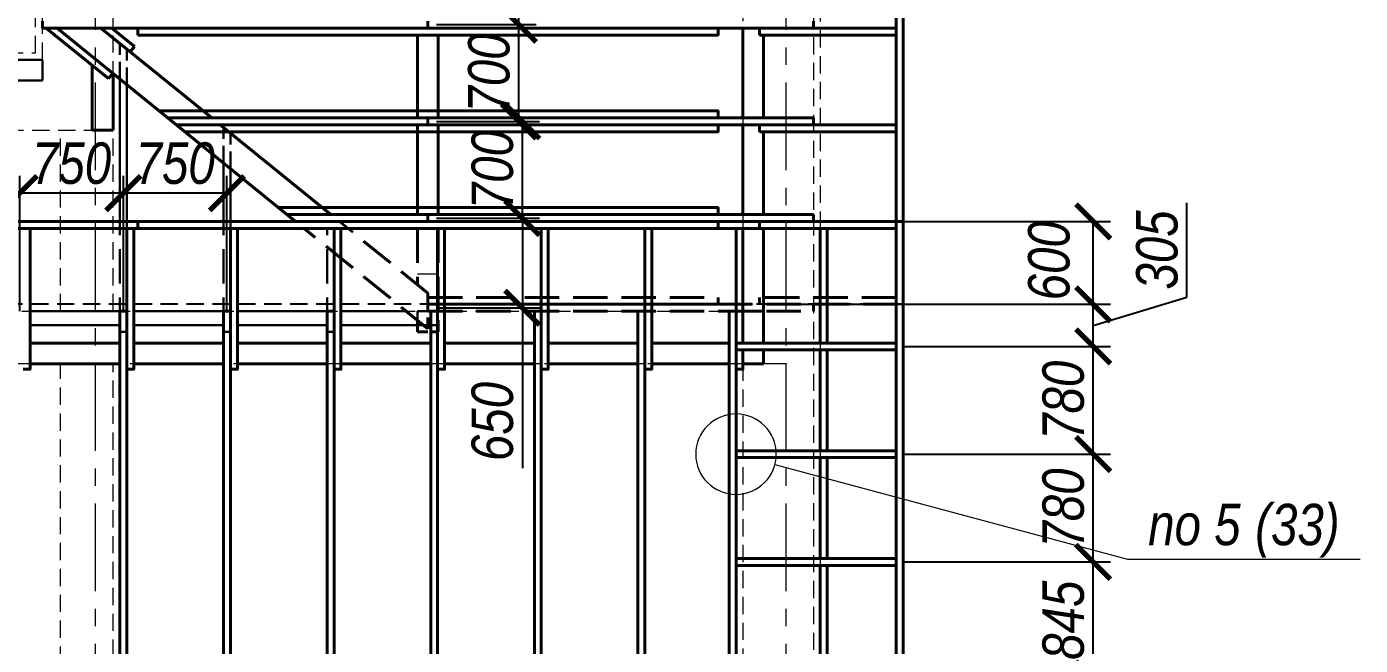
# Model space of a CAD drawing. Header units: millimetres. Extents: x 1582001 to 3303937, y 226471 to 491235.
# Drawn here: x 1766182 to 1775837, y 309108 to 313588 of the extents above; entities that cross this region are included whole.
import ezdxf

# ---------------------------------------------------------------- set-up
doc = ezdxf.new("R2010")
doc.units = ezdxf.units.MM
for name, pattern in [('CENTER', [50.8, 31.75, -6.35, 6.35, -6.35]), ('gost5', [7, 5, -2, 0]), ('HIDDEN', [0.375, 0.25, -0.125])]:
    doc.linetypes.add(name, pattern=pattern)
doc.layers.get('Defpoints').update_dxf_attribs({"color": 255, "lineweight": 30})
for name, color, linetype, lineweight in [('Кровля', 232, 'Continuous', 25), ('Оси', 251, 'CENTER', 9), ('Основная', 250, 'Continuous', 40), ('Пунктир', 253, 'HIDDEN', 18), ('Размеры', 7, 'Continuous', 18), ('Стены', 244, 'Continuous', 30), ('Стены несущие', 7, 'Continuous', 40), ('Утеплитель', 145, 'Continuous', 9)]:
    doc.layers.add(name, color=color, linetype=linetype, lineweight=lineweight)
doc.styles.get("Standard").update_dxf_attribs({"font": 'ARIALNI.TTF', "height": 300})
doc.dimstyles.new('ISO-25', dxfattribs={"dimscale": 100, "dimtxt": 2.5, "dimasz": 2.5, "dimexe": 1.25, "dimexo": 0.625, "dimtad": 1, "dimdec": 0, "dimtxsty": 'Standard', "dimblk": 'ARCHTICK', "dimcen": 2.5, "dimadec": 0, "dimazin": 0, "dimtfac": 1, "dimtdec": 0, "dimtmove": 0, "dimatfit": 3, "dimfxl": 0, "dimarcsym": 0})

# ---------------------------------------------------------------- blocks, each defined once
blk = doc.blocks.new('_ArchTick')
at = {"color": 0, "linetype": 'ByBlock', "const_width": 0.15}
blk.add_lwpolyline([(-0.5, -0.5), (0.5, 0.5)], dxfattribs=at)
blk = doc.blocks.new('*D1718')
at = {"layer": 'Defpoints', "color": 0, "lineweight": -3, "ltscale": 100, "transparency": 16777216}
for p in [(1772477.3, 311272.4), (1773902.9, 311272.4), (1772477.3, 310492.4)]:
    blk.add_point(p, dxfattribs=at)
at = {"layer": 'Размеры', "color": 0, "lineweight": -2, "ltscale": 100, "transparency": 16777216}
for p, q in [((1772539.8, 311272.4), (1774027.9, 311272.4)), ((1773902.9, 310492.4), (1773902.9, 311272.4)), ((1772539.8, 310492.4), (1774027.9, 310492.4))]:
    blk.add_line(p, q, dxfattribs=at)
at = {"layer": 'Размеры', "color": 0, "lineweight": -2, "ltscale": 100, "transparency": 16777216, "xscale": 250, "yscale": 250, "zscale": 250}
for p, rotation in [((1773902.9, 311272.4), 90), ((1773902.9, 310492.4), 270)]:
    blk.add_blockref('_ArchTick', p, dxfattribs=dict(at, rotation=rotation))
at = {"layer": 'Размеры', "color": 0, "ltscale": 100, "transparency": 16777216, "insert": (1773687.3, 310882.4), "char_height": 300, "attachment_point": 5, "rotation": 90}
blk.add_mtext('780', dxfattribs=at)
blk = doc.blocks.new('*D1719')
at = {"layer": 'Defpoints', "color": 0, "lineweight": -3, "ltscale": 100, "transparency": 16777216}
for p in [(1772477.3, 310492.4), (1773902.9, 310492.4), (1772477.3, 309712.4)]:
    blk.add_point(p, dxfattribs=at)
at = {"layer": 'Размеры', "color": 0, "lineweight": -2, "ltscale": 100, "transparency": 16777216}
for p, q in [((1772539.8, 310492.4), (1774027.9, 310492.4)), ((1773902.9, 309712.4), (1773902.9, 310492.4)), ((1772539.8, 309712.4), (1774027.9, 309712.4))]:
    blk.add_line(p, q, dxfattribs=at)
at = {"layer": 'Размеры', "color": 0, "lineweight": -2, "ltscale": 100, "transparency": 16777216, "xscale": 250, "yscale": 250, "zscale": 250}
for p, rotation in [((1773902.9, 310492.4), 90), ((1773902.9, 309712.4), 270)]:
    blk.add_blockref('_ArchTick', p, dxfattribs=dict(at, rotation=rotation))
at = {"layer": 'Размеры', "color": 0, "ltscale": 100, "transparency": 16777216, "insert": (1773687.3, 310102.4), "char_height": 300, "attachment_point": 5, "rotation": 90}
blk.add_mtext('780', dxfattribs=at)
blk = doc.blocks.new('*D1720')
at = {"layer": 'Defpoints', "color": 0, "lineweight": -3, "ltscale": 100, "transparency": 16777216}
for p in [(1772477.3, 309712.4), (1773902.9, 309712.4), (1772477.3, 308867.4)]:
    blk.add_point(p, dxfattribs=at)
at = {"layer": 'Размеры', "color": 0, "lineweight": -2, "ltscale": 100, "transparency": 16777216}
for p, q in [((1772539.8, 309712.4), (1774027.9, 309712.4)), ((1773902.9, 308867.4), (1773902.9, 309712.4)), ((1772539.8, 308867.4), (1774027.9, 308867.4))]:
    blk.add_line(p, q, dxfattribs=at)
at = {"layer": 'Размеры', "color": 0, "lineweight": -2, "ltscale": 100, "transparency": 16777216, "xscale": 250, "yscale": 250, "zscale": 250}
for p, rotation in [((1773902.9, 309712.4), 90), ((1773902.9, 308867.4), 270)]:
    blk.add_blockref('_ArchTick', p, dxfattribs=dict(at, rotation=rotation))
at = {"layer": 'Размеры', "color": 0, "ltscale": 100, "transparency": 16777216, "insert": (1773687.3, 309289.9), "char_height": 300, "attachment_point": 5, "rotation": 90}
blk.add_mtext('845', dxfattribs=at)
blk = doc.blocks.new('*D1721')
at = {"layer": 'Defpoints', "color": 0, "lineweight": -3, "ltscale": 100, "transparency": 16777216}
for p in [(1771487.2, 311577.4), (1773902.9, 311577.4), (1772477.3, 311272.4)]:
    blk.add_point(p, dxfattribs=at)
at = {"layer": 'Размеры', "color": 0, "lineweight": -2, "ltscale": 100, "transparency": 16777216}
for p, q in [((1774581.2, 311628.4), (1774581.2, 312313.5)), ((1771549.7, 311577.4), (1774027.9, 311577.4)), ((1773902.9, 311424.9), (1774581.2, 311628.4)), ((1773902.9, 311272.4), (1773902.9, 311577.4)), ((1772539.8, 311272.4), (1774027.9, 311272.4))]:
    blk.add_line(p, q, dxfattribs=at)
at = {"layer": 'Размеры', "color": 0, "lineweight": -2, "ltscale": 100, "transparency": 16777216, "xscale": 250, "yscale": 250, "zscale": 250}
for p, rotation in [((1773902.9, 311577.4), 90), ((1773902.9, 311272.4), 270)]:
    blk.add_blockref('_ArchTick', p, dxfattribs=dict(at, rotation=rotation))
at = {"layer": 'Размеры', "color": 0, "ltscale": 100, "transparency": 16777216, "insert": (1774365.5, 311970.9), "char_height": 300, "attachment_point": 5, "rotation": 90}
blk.add_mtext('305', dxfattribs=at)
blk = doc.blocks.new('*D1722')
at = {"layer": 'Defpoints', "color": 0, "lineweight": -3, "ltscale": 100, "transparency": 16777216}
for p in [(1772124.5, 312177.4), (1773902.9, 312177.4), (1771487.2, 311577.4)]:
    blk.add_point(p, dxfattribs=at)
at = {"layer": 'Размеры', "color": 0, "lineweight": -2, "ltscale": 100, "transparency": 16777216}
for p, q in [((1772187, 312177.4), (1774027.9, 312177.4)), ((1773902.9, 311577.4), (1773902.9, 312177.4)), ((1771549.7, 311577.4), (1774027.9, 311577.4))]:
    blk.add_line(p, q, dxfattribs=at)
at = {"layer": 'Размеры', "color": 0, "lineweight": -2, "ltscale": 100, "transparency": 16777216, "xscale": 250, "yscale": 250, "zscale": 250}
for p, rotation in [((1773902.9, 312177.4), 90), ((1773902.9, 311577.4), 270)]:
    blk.add_blockref('_ArchTick', p, dxfattribs=dict(at, rotation=rotation))
at = {"layer": 'Размеры', "color": 0, "ltscale": 100, "transparency": 16777216, "insert": (1773583.6, 311892.8), "char_height": 300, "attachment_point": 5, "rotation": 90}
blk.add_mtext('600', dxfattribs=at)
blk = doc.blocks.new('*D1744')
at = {"layer": 'Defpoints', "color": 0, "lineweight": -3, "ltscale": 100, "transparency": 16777216}
for p in [(1769087.3, 312902.4), (1769770.4, 312902.4), (1769087.3, 312202.4)]:
    blk.add_point(p, dxfattribs=at)
at = {"layer": 'Размеры', "color": 0, "lineweight": -2, "ltscale": 100, "transparency": 16777216}
for p, q in [((1769149.8, 312902.4), (1769895.4, 312902.4)), ((1769770.4, 312202.4), (1769770.4, 312902.4)), ((1769149.8, 312202.4), (1769895.4, 312202.4))]:
    blk.add_line(p, q, dxfattribs=at)
at = {"layer": 'Размеры', "color": 0, "lineweight": -2, "ltscale": 100, "transparency": 16777216, "xscale": 250, "yscale": 250, "zscale": 250}
for p, rotation in [((1769770.4, 312902.4), 90), ((1769770.4, 312202.4), 270)]:
    blk.add_blockref('_ArchTick', p, dxfattribs=dict(at, rotation=rotation))
at = {"layer": 'Размеры', "color": 0, "ltscale": 100, "transparency": 16777216, "insert": (1769554.7, 312552.4), "char_height": 300, "attachment_point": 5, "rotation": 90}
blk.add_mtext('700', dxfattribs=at)
blk = doc.blocks.new('*D1745')
at = {"layer": 'Defpoints', "color": 0, "lineweight": -3, "ltscale": 100, "transparency": 16777216}
for p in [(1769087.3, 312202.4), (1769087.3, 311552.4), (1769770.4, 311552.4)]:
    blk.add_point(p, dxfattribs=at)
at = {"layer": 'Размеры', "color": 0, "lineweight": -2, "ltscale": 100, "transparency": 16777216}
for p, q in [((1769149.8, 312202.4), (1769895.4, 312202.4)), ((1769770.4, 312202.4), (1769770.4, 311552.4)), ((1769149.8, 311552.4), (1769895.4, 311552.4)), ((1769770.4, 311552.4), (1769770.4, 310392.2))]:
    blk.add_line(p, q, dxfattribs=at)
at = {"layer": 'Размеры', "color": 0, "lineweight": -2, "ltscale": 100, "transparency": 16777216, "xscale": 250, "yscale": 250, "zscale": 250}
for p, rotation in [((1769770.4, 312202.4), 90), ((1769770.4, 311552.4), 270)]:
    blk.add_blockref('_ArchTick', p, dxfattribs=dict(at, rotation=rotation))
at = {"layer": 'Размеры', "color": 0, "ltscale": 100, "transparency": 16777216, "insert": (1769554.7, 310728.8), "char_height": 300, "attachment_point": 5, "rotation": 90}
blk.add_mtext('650', dxfattribs=at)
blk = doc.blocks.new('*D1746')
at = {"layer": 'Defpoints', "color": 0, "lineweight": -3, "ltscale": 100, "transparency": 16777216}
for p in [(1769087.3, 313602.4), (1769745.4, 313602.4), (1769087.3, 312902.4)]:
    blk.add_point(p, dxfattribs=at)
at = {"layer": 'Размеры', "color": 0, "lineweight": -2, "ltscale": 100, "transparency": 16777216}
for p, q in [((1769149.8, 313602.4), (1769870.4, 313602.4)), ((1769745.4, 312902.4), (1769745.4, 313602.4)), ((1769149.8, 312902.4), (1769870.4, 312902.4))]:
    blk.add_line(p, q, dxfattribs=at)
at = {"layer": 'Размеры', "color": 0, "lineweight": -2, "ltscale": 100, "transparency": 16777216, "xscale": 250, "yscale": 250, "zscale": 250}
for p, rotation in [((1769745.4, 313602.4), 90), ((1769745.4, 312902.4), 270)]:
    blk.add_blockref('_ArchTick', p, dxfattribs=dict(at, rotation=rotation))
at = {"layer": 'Размеры', "color": 0, "ltscale": 100, "transparency": 16777216, "insert": (1769529.7, 313252.4), "char_height": 300, "attachment_point": 5, "rotation": 90}
blk.add_mtext('700', dxfattribs=at)
blk = doc.blocks.new('*D1747')
at = {"layer": 'Defpoints', "color": 0, "lineweight": -3, "ltscale": 100, "transparency": 16777216}
for p in [(1769087.3, 314302.4), (1769745.4, 314302.4), (1769087.3, 313602.4)]:
    blk.add_point(p, dxfattribs=at)
at = {"layer": 'Размеры', "color": 0, "lineweight": -2, "ltscale": 100, "transparency": 16777216}
for p, q in [((1769149.8, 314302.4), (1769870.4, 314302.4)), ((1769745.4, 313602.4), (1769745.4, 314302.4)), ((1769149.8, 313602.4), (1769870.4, 313602.4))]:
    blk.add_line(p, q, dxfattribs=at)
at = {"layer": 'Размеры', "color": 0, "lineweight": -2, "ltscale": 100, "transparency": 16777216, "xscale": 250, "yscale": 250, "zscale": 250}
for p, rotation in [((1769745.4, 314302.4), 90), ((1769745.4, 313602.4), 270)]:
    blk.add_blockref('_ArchTick', p, dxfattribs=dict(at, rotation=rotation))
at = {"layer": 'Размеры', "color": 0, "ltscale": 100, "transparency": 16777216, "insert": (1769529.7, 313952.4), "char_height": 300, "attachment_point": 5, "rotation": 90}
blk.add_mtext('700', dxfattribs=at)
blk = doc.blocks.new('*D1766')
at = {"layer": 'Defpoints', "color": 0, "lineweight": -3, "ltscale": 100, "transparency": 16777216}
for p in [(1766882.3, 312381.9), (1766882.3, 311465.9), (1767632.3, 311465.9)]:
    blk.add_point(p, dxfattribs=at)
at = {"layer": 'Размеры', "color": 0, "lineweight": -2, "ltscale": 100, "transparency": 16777216}
for p, q in [((1766882.3, 311528.4), (1766882.3, 312506.9)), ((1767632.3, 311528.4), (1767632.3, 312506.9)), ((1767632.3, 312381.9), (1766882.3, 312381.9))]:
    blk.add_line(p, q, dxfattribs=at)
at = {"layer": 'Размеры', "color": 0, "lineweight": -2, "ltscale": 100, "transparency": 16777216, "xscale": 250, "yscale": 250, "zscale": 250, "rotation": 180}
blk.add_blockref('_ArchTick', (1766882.3, 312381.9), dxfattribs=at)
at = {"layer": 'Размеры', "color": 0, "lineweight": -2, "ltscale": 100, "transparency": 16777216, "xscale": 250, "yscale": 250, "zscale": 250}
blk.add_blockref('_ArchTick', (1767632.3, 312381.9), dxfattribs=at)
at = {"layer": 'Размеры', "color": 0, "ltscale": 100, "transparency": 16777216, "insert": (1767257.3, 312597.6), "char_height": 300, "attachment_point": 5}
blk.add_mtext('750', dxfattribs=at)
blk = doc.blocks.new('*D1767')
at = {"layer": 'Defpoints', "color": 0, "lineweight": -3, "ltscale": 100, "transparency": 16777216}
for p in [(1766132.3, 312381.9), (1766132.3, 311465.9), (1766882.3, 311465.9)]:
    blk.add_point(p, dxfattribs=at)
at = {"layer": 'Размеры', "color": 0, "lineweight": -2, "ltscale": 100, "transparency": 16777216}
for p, q in [((1766132.3, 311528.4), (1766132.3, 312506.9)), ((1766882.3, 311528.4), (1766882.3, 312506.9)), ((1766882.3, 312381.9), (1766132.3, 312381.9))]:
    blk.add_line(p, q, dxfattribs=at)
at = {"layer": 'Размеры', "color": 0, "lineweight": -2, "ltscale": 100, "transparency": 16777216, "xscale": 250, "yscale": 250, "zscale": 250, "rotation": 180}
blk.add_blockref('_ArchTick', (1766132.3, 312381.9), dxfattribs=at)
at = {"layer": 'Размеры', "color": 0, "lineweight": -2, "ltscale": 100, "transparency": 16777216, "xscale": 250, "yscale": 250, "zscale": 250}
blk.add_blockref('_ArchTick', (1766882.3, 312381.9), dxfattribs=at)
at = {"layer": 'Размеры', "color": 0, "ltscale": 100, "transparency": 16777216, "insert": (1766507.3, 312597.6), "char_height": 300, "attachment_point": 5}
blk.add_mtext('750', dxfattribs=at)
blk = doc.blocks.new('*D1768')
at = {"layer": 'Defpoints', "color": 0, "lineweight": -3, "ltscale": 100, "transparency": 16777216}
for p in [(1765382.3, 312381.9), (1765382.3, 311465.9), (1766132.3, 311465.9)]:
    blk.add_point(p, dxfattribs=at)
at = {"layer": 'Размеры', "color": 0, "lineweight": -2, "ltscale": 100, "transparency": 16777216}
for p, q in [((1765382.3, 311528.4), (1765382.3, 312506.9)), ((1766132.3, 311528.4), (1766132.3, 312506.9)), ((1766132.3, 312381.9), (1765382.3, 312381.9))]:
    blk.add_line(p, q, dxfattribs=at)
at = {"layer": 'Размеры', "color": 0, "lineweight": -2, "ltscale": 100, "transparency": 16777216, "xscale": 250, "yscale": 250, "zscale": 250, "rotation": 180}
blk.add_blockref('_ArchTick', (1765382.3, 312381.9), dxfattribs=at)
at = {"layer": 'Размеры', "color": 0, "lineweight": -2, "ltscale": 100, "transparency": 16777216, "xscale": 250, "yscale": 250, "zscale": 250}
blk.add_blockref('_ArchTick', (1766132.3, 312381.9), dxfattribs=at)
at = {"layer": 'Размеры', "color": 0, "ltscale": 100, "transparency": 16777216, "insert": (1765757.3, 312597.6), "char_height": 300, "attachment_point": 5}
blk.add_mtext('750', dxfattribs=at)

msp = doc.modelspace()

# ---------------------------------------------------------------- linework, layer by layer
at = {"layer": 'Кровля', "linetype": 'HIDDEN', "ltscale": 500}
msp.add_line((1772527.3, 311577.4), (1758237.3, 311577.4), dxfattribs=at)
at = {"layer": 'Оси', "ltscale": 20}
for p, q in [((1766677.3, 317247.4), (1766677.3, 295441.3)), ((1771677.3, 317247.4), (1771677.3, 295441.3)), ((1771677.3, 311147.4), (1752807.3, 311147.4))]:
    msp.add_line(p, q, dxfattribs=at)
at = {"layer": 'Основная', "ltscale": 2.5}
for p, q in [((1766297.3, 313627.4), (1766297.3, 313577.4)), ((1766297.3, 313577.4), (1771164.3, 313577.4)), ((1766297.3, 313577.4), (1767367.4, 313577.4)), ((1766297.3, 313577.4), (1772477.3, 313577.4)), ((1766987.3, 313577.4), (1766987.3, 313527.4)), ((1769087.3, 313627.4), (1769087.3, 313577.4)), ((1771187.3, 313577.4), (1771187.3, 313527.4)), ((1771487.2, 313577.4), (1771487.2, 313527.4)), ((1771877.3, 313627.4), (1771877.3, 313577.4)), ((1772527.3, 313577.4), (1772527.3, 313527.4)), ((1772527.3, 313577.4), (1772527.3, 313527.4)), ((1772527.3, 313577.4), (1772527.3, 313527.4)), ((1772477.3, 313527.4), (1771487.2, 313527.4)), ((1767204.2, 312927.4), (1769087.3, 312927.4)), ((1767204.2, 312927.4), (1771211.7, 312927.4)), ((1767204.2, 312927.4), (1771877.3, 312927.4)), ((1769087.3, 312927.4), (1769087.3, 312877.4)), ((1771877.3, 312927.4), (1771877.3, 312877.4)), ((1767265.8, 312877.4), (1771164.3, 312877.4)), ((1767265.8, 312877.4), (1772477.3, 312877.4)), ((1767265.9, 312877.4), (1769087.3, 312877.4)), ((1767265.9, 312877.4), (1767367.4, 312877.4)), ((1771487.2, 312877.4), (1771487.2, 312827.4)), ((1772477.3, 312827.4), (1771487.2, 312827.4)), ((1772527.3, 312877.4), (1772527.3, 312827.4)), ((1772527.3, 312877.4), (1772527.3, 312827.4)), ((1772527.3, 312877.4), (1772527.3, 312827.4)), ((1768067.5, 312227.4), (1769886.1, 312227.4)), ((1768067.5, 312227.4), (1771211.7, 312227.4)), ((1768067.5, 312227.4), (1771877.3, 312227.4)), ((1769087.3, 312227.4), (1769087.3, 312177.4)), ((1771877.3, 312227.4), (1771877.3, 312177.4)), ((1766297.3, 312177.4), (1771164.3, 312177.4)), ((1766297.3, 312177.4), (1772477.3, 312177.4)), ((1768129.2, 312177.4), (1769838.7, 312177.4)), ((1772477.3, 312127.4), (1771487.2, 312127.4)), ((1772527.3, 312177.4), (1772527.3, 312127.4)), ((1772527.3, 312177.4), (1772527.3, 312127.4)), ((1772527.3, 312177.4), (1772527.3, 312127.4)), ((1771877.3, 311527.4), (1771877.3, 311577.4)), ((1772527.3, 311577.4), (1772527.3, 311627.4)), ((1772527.3, 311577.4), (1772527.3, 311627.4)), ((1772527.3, 311577.4), (1772527.3, 311627.4))]:
    msp.add_line(p, q, dxfattribs=at)
for points in [[(1765559.3, 318287.4), (1772527.3, 318287.4), (1772527.3, 298307.4), (1758237.3, 298307.4), (1758237.3, 312177.4), (1772527.3, 312177.4), (1772527.3, 305607.4), (1769162.3, 305607.4)], [(1767142.5, 312977.4), (1771187.3, 312977.4), (1771187.3, 312927.4), (1767204.2, 312927.4)], [(1767327.5, 312827.4), (1771187.3, 312827.4), (1771187.3, 312877.4), (1767265.8, 312877.4)], [(1768005.8, 312277.4), (1771187.3, 312277.4), (1771187.3, 312227.4), (1768067.5, 312227.4)]]:
    msp.add_lwpolyline(points, dxfattribs=at)
for points in [[(1766987.3, 313527.4), (1771187.3, 313527.4), (1771187.3, 313577.4), (1766987.3, 313577.4)], [(1766987.3, 312127.4), (1771187.3, 312127.4), (1771187.3, 312177.4), (1766987.3, 312177.4)]]:
    msp.add_lwpolyline(points, close=True, dxfattribs=at)
at = {"layer": 'Пунктир', "ltscale": 500}
for p, q in [((1766427.3, 311527.4), (1766427.3, 312837.4)), ((1766807.3, 311527.4), (1766807.3, 312837.4)), ((1759397.3, 311527.4), (1766427.3, 311527.4)), ((1766807.3, 311527.4), (1771367.3, 311527.4)), ((1766427.3, 311147.4), (1759397.3, 311147.4)), ((1766427.3, 305037.4), (1766427.3, 311147.4)), ((1771367.3, 311147.4), (1766807.3, 311147.4)), ((1766807.3, 306587.4), (1766807.3, 311147.4))]:
    msp.add_line(p, q, dxfattribs=at)
for points in [[(1758887.3, 314637.4), (1764857.3, 314637.4), (1764857.3, 313347.4), (1766297.3, 313347.4), (1766297.3, 317637.4), (1771877.3, 317637.4), (1771877.3, 298957.4), (1766297.3, 298957.4), (1766297.3, 300757.4), (1756417.3, 300757.4), (1756417.3, 307647.4), (1758887.3, 307647.4), (1758887.3, 314637.4)], [(1759397.3, 314127.4), (1764347.3, 314127.4), (1764347.3, 312837.4), (1766807.3, 312837.4), (1766807.3, 317127.4), (1771367.3, 317127.4), (1771367.3, 311527.4)], [(1771367.3, 311147.4), (1771367.3, 306587.4)]]:
    msp.add_lwpolyline(points, dxfattribs=at)
at = {"layer": 'Размеры', "ltscale": 100}
for p, q in [((1769012.3, 311798.5), (1769162.3, 311798.5)), ((1771598.7, 310417), (1774151, 309733.1)), ((1774151, 309733.1), (1775836.6, 309733.1))]:
    msp.add_line(p, q, dxfattribs=at)
for start, end in [(0, 180), (180, 0)]:
    msp.add_arc((1771317.3, 310492.4), 291.3, start, end, dxfattribs=at)
at = {"layer": 'Стены', "linetype": 'gost5', "ltscale": 25}
for p, q in [((1766857.3, 313208.6), (1766857.3, 313466.1)), ((1766907.3, 313168.1), (1766907.3, 313425.6)), ((1767607.3, 312600.5), (1767607.3, 312858)), ((1767657.3, 312560), (1767657.3, 312817.5))]:
    msp.add_line(p, q, dxfattribs=at)
at = {"layer": 'Стены', "color": 5, "ltscale": 100}
for p, q in [((1764857.3, 313347.4), (1766297.3, 313347.4)), ((1766297.3, 313197.4), (1766297.3, 313347.4)), ((1764857.3, 313197.4), (1766297.3, 313197.4))]:
    msp.add_line(p, q, dxfattribs=at)
at = {"layer": 'Стены', "ltscale": 100}
for p, q in [((1766857.3, 313208.6), (1766857.3, 312177.4)), ((1766907.3, 312177.4), (1766907.3, 313168.1)), ((1767607.3, 312600.5), (1767607.3, 312177.4)), ((1767657.3, 312177.4), (1767657.3, 312560))]:
    msp.add_line(p, q, dxfattribs=at)
at = {"layer": 'Стены', "color": 6, "ltscale": 100}
for p, q in [((1766207.3, 311527.1), (1766857.3, 311527.1)), ((1766957.3, 311527.1), (1767607.3, 311527)), ((1767707.3, 311527), (1768357.3, 311527)), ((1768457.3, 311527), (1768931.4, 311527)), ((1766207.3, 311427.1), (1766857.3, 311427.1)), ((1766957.3, 311427.1), (1767607.3, 311427)), ((1767707.3, 311427), (1768357.3, 311427)), ((1768457.3, 311427), (1769012.3, 311427))]:
    msp.add_line(p, q, dxfattribs=at)
at = {"layer": 'Стены', "linetype": 'gost5', "ltscale": 50}
for points in [[(1766857.3, 312177.4), (1766907.3, 312177.4), (1766907.3, 311377.4), (1766857.3, 311377.4)], [(1767607.3, 312177.4), (1767657.3, 312177.4), (1767657.3, 311377.4), (1767607.3, 311377.4)]]:
    msp.add_lwpolyline(points, close=True, dxfattribs=at)
msp.add_lwpolyline([(1768407.3, 312127.4), (1768407.3, 311377.4), (1768357.3, 311377.4), (1768357.3, 312127.4)], dxfattribs=at)
at = {"layer": 'Стены', "color": 6, "ltscale": 100}
msp.add_lwpolyline([(1769012.3, 311426.1), (1769012.3, 311527), (1769159.6, 311527), (1769159.6, 311426.1)], close=True, dxfattribs=at)
at = {"layer": 'Стены несущие', "ltscale": 100}
for p, q in [((1766773.7, 313212), (1766323.2, 313577.4)), ((1768129.2, 312177.4), (1766402.5, 313577.4)), ((1767521.8, 312927.4), (1766720.1, 313577.4)), ((1766962.7, 313445.1), (1766799.5, 313577.4)), ((1769012.3, 313577.4), (1769012.3, 313577.4)), ((1769162.3, 313577.4), (1769162.3, 313577.4)), ((1769012.3, 313527.4), (1769012.3, 312927.4)), ((1769162.3, 313527.4), (1769162.3, 312927.4)), ((1766962.7, 313445.1), (1766931.2, 313406.2)), ((1766805.2, 313250.9), (1766773.7, 313212)), ((1769012.3, 312927.4), (1769012.3, 312927.4)), ((1769162.3, 312927.4), (1769162.3, 312927.4)), ((1768385.1, 312227.4), (1767583.4, 312877.4)), ((1769012.3, 312877.4), (1769012.3, 312227.4)), ((1769012.3, 312877.4), (1769012.3, 312877.4)), ((1769162.3, 312877.4), (1769162.3, 312227.4)), ((1769162.3, 312877.4), (1769162.3, 312877.4)), ((1769012.3, 312227.4), (1769012.3, 312227.4)), ((1769162.3, 312227.4), (1769162.3, 312227.4)), ((1769012.3, 312177.4), (1769012.3, 312177.4)), ((1769162.3, 312177.4), (1769162.3, 312177.4)), ((1766857.3, 303622.9), (1766857.3, 311527.4)), ((1766857.3, 311527.4), (1766907.3, 311527.4)), ((1766857.3, 311527.4), (1766907.3, 311527.4)), ((1766907.3, 303677.5), (1766907.3, 311527.4)), ((1767607.3, 304442.3), (1767607.3, 311527.4)), ((1767607.3, 311527.4), (1767657.3, 311527.4)), ((1767607.3, 311527.4), (1767657.3, 311527.4)), ((1767657.3, 304496.9), (1767657.3, 311527.4)), ((1768357.3, 305261.7), (1768357.3, 311527.4)), ((1768357.3, 311527.4), (1768407.3, 311527.4)), ((1768357.3, 311527.4), (1768407.3, 311527.4)), ((1768407.3, 305316.3), (1768407.3, 311527.4)), ((1769012.3, 311461.3), (1769012.3, 311377.4)), ((1769107.3, 306207.4), (1769107.3, 311527.4)), ((1769107.3, 311527.4), (1769157.3, 311527.4)), ((1769107.3, 311527.4), (1769157.3, 311527.4)), ((1769157.3, 306207.4), (1769157.3, 311527.4)), ((1769162.3, 311463), (1769162.3, 311377.4)), ((1769857.3, 306207.4), (1769857.3, 311527.4)), ((1769857.3, 311527.4), (1769907.3, 311527.4)), ((1769907.3, 306207.4), (1769907.3, 311527.4)), ((1770607.3, 306207.4), (1770607.3, 311527.4)), ((1770607.3, 311527.4), (1770657.3, 311527.4)), ((1770657.3, 306207.4), (1770657.3, 311527.4)), ((1771267.3, 306207.4), (1771267.3, 311527.4)), ((1771267.3, 311527.4), (1771317.3, 311527.4)), ((1771317.3, 306207.4), (1771317.3, 311527.4))]:
    msp.add_line(p, q, dxfattribs=at)
at = {"layer": 'Стены несущие', "color": 5, "ltscale": 100}
for p, q in [((1771367.3, 313577.4), (1771367.3, 312927.4)), ((1771367.3, 313577.4), (1771367.3, 313455.4)), ((1771517.3, 313527.4), (1771517.3, 312927.4)), ((1766657.3, 313306.4), (1766657.3, 312837.4)), ((1766807.3, 313249.2), (1766807.3, 312837.4)), ((1771517.3, 312927.4), (1771367.3, 312927.4)), ((1766807.3, 312837.4), (1766657.3, 312837.4)), ((1771367.3, 312877.4), (1771367.3, 312227.4)), ((1771367.3, 312877.4), (1771367.3, 312755.4)), ((1771517.3, 312827.4), (1771517.3, 312227.4)), ((1771517.3, 312227.4), (1771367.3, 312227.4)), ((1771367.3, 312127.4), (1771367.3, 311377.4)), ((1771367.3, 312127.4), (1771367.3, 312055.4)), ((1771517.3, 312127.4), (1771517.3, 311297.4)), ((1771367.3, 311527.4), (1771367.3, 311649.3)), ((1771517.3, 311527.4), (1771367.3, 311527.4)), ((1766207.3, 311297.4), (1766857.3, 311297.4)), ((1766957.3, 311297.4), (1767607.3, 311297.4)), ((1767707.3, 311297.4), (1768357.3, 311297.4)), ((1768457.3, 311297.4), (1769107.3, 311297.4)), ((1769207.3, 311297.4), (1769857.3, 311297.4)), ((1769957.3, 311297.4), (1770607.3, 311297.4)), ((1770707.3, 311297.4), (1771267.3, 311297.4)), ((1771317.3, 311297.4), (1771367.3, 311297.4)), ((1771367.3, 311247.4), (1771367.3, 311147.4)), ((1771517.3, 311247.4), (1771517.3, 311147.4)), ((1766207.3, 311147.4), (1766857.3, 311147.4)), ((1766957.3, 311147.4), (1767607.3, 311147.4)), ((1767707.3, 311147.4), (1768357.3, 311147.4)), ((1768457.3, 311147.4), (1769107.3, 311147.4)), ((1769207.3, 311147.4), (1769857.3, 311147.4)), ((1769957.3, 311147.4), (1770607.3, 311147.4)), ((1770707.3, 311147.4), (1771267.3, 311147.4)), ((1771367.3, 311147.4), (1771517.3, 311147.4))]:
    msp.add_line(p, q, dxfattribs=at)
at = {"layer": 'Стены несущие', "linetype": 'gost5', "ltscale": 50}
for p, q in [((1769087.3, 311400.5), (1768190.9, 312127.4)), ((1769087.3, 311658), (1768446.8, 312177.4)), ((1769012.3, 312127.4), (1769012.3, 311718.8)), ((1769162.3, 312127.4), (1769162.3, 311377.4)), ((1771487.2, 312177.4), (1771487.2, 312127.4)), ((1769087.3, 311577.4), (1772477.3, 311577.4)), ((1772477.3, 311627.4), (1771487.2, 311627.4)), ((1771487.2, 311577.4), (1771487.2, 311627.4)), ((1769087.3, 311527.4), (1771877.3, 311527.4))]:
    msp.add_line(p, q, dxfattribs=at)
at = {"layer": 'Стены несущие', "linetype": 'gost5', "ltscale": 25}
msp.add_line((1769087.3, 311658), (1769087.3, 311400.5), dxfattribs=at)
at = {"layer": 'Стены несущие', "linetype": 'gost5', "ltscale": 15}
msp.add_line((1769012.3, 311377.4), (1769162.3, 311377.4), dxfattribs=at)
at = {"layer": 'Стены несущие', "ltscale": 100}
for points in [[(1769162.3, 305657.4), (1772477.3, 305657.4), (1772477.3, 312127.4), (1758287.3, 312127.4), (1758287.3, 298357.4), (1772477.3, 298357.4), (1772477.3, 318237.4), (1764502.3, 318237.4)], [(1766157.3, 311107.7), (1766207.3, 311107.7), (1766207.3, 312127.4), (1766157.3, 312127.4)], [(1771367.3, 311297.4), (1771367.3, 312127.4), (1771317.3, 312127.4), (1771317.3, 311107.7), (1771367.3, 311107.7), (1771367.3, 311247.4)], [(1771927.3, 311297.4), (1771927.3, 312127.4), (1771977.3, 312127.4), (1771977.3, 311297.4)], [(1771927.3, 310517.4), (1771927.3, 311247.4)], [(1771977.3, 311247.4), (1771977.3, 310517.4)], [(1771927.3, 309737.4), (1771927.3, 310467.4)], [(1771977.3, 310467.4), (1771977.3, 309737.4)], [(1771927.3, 308047.4), (1771927.3, 309687.4)], [(1771977.3, 309687.4), (1771977.3, 308047.4)]]:
    msp.add_lwpolyline(points, dxfattribs=at)
for points in [[(1766907.3, 311107.7), (1766957.3, 311107.7), (1766957.3, 312127.4), (1766907.3, 312127.4)], [(1767657.3, 311107.7), (1767707.3, 311107.7), (1767707.3, 312127.4), (1767657.3, 312127.4)], [(1768407.3, 311107.7), (1768457.3, 311107.7), (1768457.3, 312127.4), (1768407.3, 312127.4)], [(1769157.3, 311107.7), (1769207.3, 311107.7), (1769207.3, 312127.4), (1769157.3, 312127.4)], [(1769907.3, 311107.7), (1769957.3, 311107.7), (1769957.3, 312127.4), (1769907.3, 312127.4)], [(1770657.3, 311107.7), (1770707.3, 311107.7), (1770707.3, 312127.4), (1770657.3, 312127.4)], [(1771317.3, 311247.4), (1772477.3, 311247.4), (1772477.3, 311297.4), (1771317.3, 311297.4)], [(1771317.3, 310467.4), (1772477.3, 310467.4), (1772477.3, 310517.4), (1771317.3, 310517.4)], [(1771317.3, 309687.4), (1772477.3, 309687.4), (1772477.3, 309737.4), (1771317.3, 309737.4)]]:
    msp.add_lwpolyline(points, close=True, dxfattribs=at)
at = {"layer": 'Стены несущие', "linetype": 'gost5', "ltscale": 50}
msp.add_lwpolyline([(1769087.3, 311627.4), (1771187.3, 311627.4), (1771187.3, 311577.4), (1769087.3, 311577.4)], dxfattribs=at)
at = {"layer": 'Утеплитель', "linetype": 'HIDDEN', "ltscale": 500}
msp.add_lwpolyline([(1758837.3, 314687.4), (1764907.3, 314687.4), (1764907.3, 313397.4), (1766247.3, 313397.4), (1766247.3, 317687.4), (1771927.3, 317687.4), (1771927.3, 298907.4), (1766247.3, 298907.4), (1766247.3, 300707.4), (1756367.3, 300707.4), (1756367.3, 307697.4), (1758837.3, 307697.4), (1758837.3, 314687.4)], dxfattribs=at)

# ---------------------------------------------------------------- texts
at = {"layer": 'Размеры', "ltscale": 100}
for s, p in [('по 5', (1774301, 309833.1)), ('(33)', (1775075.5, 309833.1))]:
    msp.add_text(s, height=300, dxfattribs=at).set_placement(p)

# ---------------------------------------------------------------- dimensions: what is measured, and where the dimension line sits
for base, p1, p2, override, picture, middle in [((1769745.4, 314302.4), (1769087.3, 313602.4), (1769087.3, 314302.4), {"dimscale": 100}, '*D1747', (1769529.7, 313952.4)), ((1769745.4, 313602.4), (1769087.3, 312902.4), (1769087.3, 313602.4), {"dimscale": 100}, '*D1746', (1769529.7, 313252.4)), ((1769770.4, 312902.4), (1769087.3, 312202.4), (1769087.3, 312902.4), {"dimscale": 100}, '*D1744', (1769554.7, 312552.4)), ((1773902.9, 311577.4), (1772477.3, 311272.4), (1771487.2, 311577.4), {"dimscale": 100, "dimgap": 0.625, "dimlfac": 1, "dimtxsty": 'Standard', "dimblk1": 'ArchTick', "dimblk2": 'ArchTick', "dimsah": 1, "dimse1": 0, "dimse2": 0, "dimsd1": 0, "dimsd2": 0, "dimtmove": 1, "dimtolj": 0}, '*D1721', (1774365.5, 311690.9)), ((1773902.9, 311272.4), (1772477.3, 310492.4), (1772477.3, 311272.4), {"dimscale": 100}, '*D1718', (1773687.3, 310882.4)), ((1773902.9, 310492.4), (1772477.3, 309712.4), (1772477.3, 310492.4), {"dimscale": 100}, '*D1719', (1773687.3, 310102.4)), ((1773902.9, 309712.4), (1772477.3, 308867.4), (1772477.3, 309712.4), {"dimscale": 100, "dimlfac": 1, "dimtxsty": 'Standard', "dimblk1": 'ArchTick', "dimblk2": 'ArchTick', "dimsah": 1, "dimtmove": 0, "dimtolj": 0}, '*D1720', (1773687.3, 309289.9))]:
    dim = msp.add_linear_dim(base=base, p1=p1, p2=p2, angle=90, dimstyle='ISO-25', override=override, dxfattribs=at)
    dim.commit()
    dim.dimension.update_dxf_attribs({"geometry": picture, "text_midpoint": middle})
for base, p1, p2, override, picture, middle in [((1765382.3, 312381.9), (1766132.3, 311465.9), (1765382.3, 311465.9), {"dimscale": 100, "dimlfac": 1, "dimtxsty": 'Standard', "dimblk1": 'ArchTick', "dimblk2": 'ArchTick', "dimsah": 1, "dimtmove": 0, "dimtolj": 0}, '*D1768', (1765757.3, 312597.6)), ((1766132.3, 312381.9), (1766882.3, 311465.9), (1766132.3, 311465.9), {"dimscale": 100, "dimlfac": 1, "dimtxsty": 'Standard', "dimblk1": 'ArchTick', "dimblk2": 'ArchTick', "dimsah": 1, "dimtmove": 0, "dimtolj": 0}, '*D1767', (1766507.3, 312597.6)), ((1766882.3, 312381.9), (1767632.3, 311465.9), (1766882.3, 311465.9), {"dimscale": 100}, '*D1766', (1767257.3, 312597.6))]:
    dim = msp.add_linear_dim(base=base, p1=p1, p2=p2, dimstyle='ISO-25', override=override, dxfattribs=at)
    dim.commit()
    dim.dimension.update_dxf_attribs({"geometry": picture, "text_midpoint": middle})
for base, p1, p2, override, picture, middle in [((1769770.4, 311552.4), (1769087.3, 312202.4), (1769087.3, 311552.4), {"dimscale": 100, "dimlfac": 1, "dimtxsty": 'Standard', "dimblk1": 'ArchTick', "dimblk2": 'ArchTick', "dimsah": 1, "dimtmove": 0, "dimtolj": 0}, '*D1745', (1769770.4, 310728.8)), ((1773902.9, 312177.4), (1771487.2, 311577.4), (1772124.5, 312177.4), {"dimlfac": 1, "dimtxsty": 'Standard', "dimblk1": 'ArchTick', "dimblk2": 'ArchTick', "dimsah": 1, "dimtmove": 2, "dimtolj": 0}, '*D1722', (1773583.6, 311892.8))]:
    dim = msp.add_linear_dim(base=base, p1=p1, p2=p2, angle=90, dimstyle='ISO-25', override=override, dxfattribs=at)
    dim.commit()
    dim.dimension.update_dxf_attribs({"geometry": picture, "text_midpoint": middle, "dimtype": 160})

doc.saveas('drawing.dxf')
